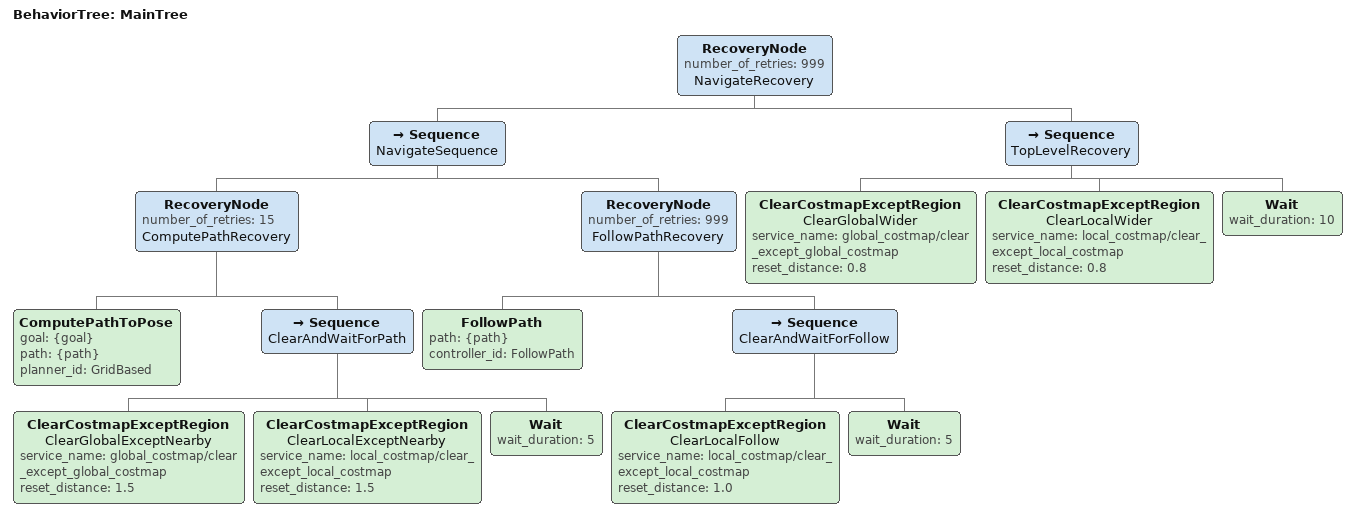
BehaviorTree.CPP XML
<root BTCPP_format="4" main_tree_to_execute="MainTree">
  <BehaviorTree ID="MainTree">
    <RecoveryNode number_of_retries="999" name="NavigateRecovery">
      <Sequence name="NavigateSequence">

        <!-- Step 1: Compute path (Route Server provides graph-constrained path) -->
        <RecoveryNode number_of_retries="15" name="ComputePathRecovery">
          <ComputePathToPose goal="{goal}" path="{path}" planner_id="GridBased"/>
          <Sequence name="ClearAndWaitForPath">
            <ClearCostmapExceptRegion name="ClearGlobalExceptNearby"
              service_name="global_costmap/clear_except_global_costmap"
              reset_distance="1.5"/>
            <ClearCostmapExceptRegion name="ClearLocalExceptNearby"
              service_name="local_costmap/clear_except_local_costmap"
              reset_distance="1.5"/>
            <Wait wait_duration="5"/>
          </Sequence>
        </RecoveryNode>

        <!-- Step 2: Follow the path strictly (no replanning while moving) -->
        <RecoveryNode number_of_retries="999" name="FollowPathRecovery">
          <FollowPath path="{path}" controller_id="FollowPath"/>
          <Sequence name="ClearAndWaitForFollow">
            <ClearCostmapExceptRegion name="ClearLocalFollow"
              service_name="local_costmap/clear_except_local_costmap"
              reset_distance="1.0"/>
            <Wait wait_duration="5"/>
          </Sequence>
        </RecoveryNode>

      </Sequence>

      <!-- Top-level recovery: wider clear but maintain 0.8m safety zone -->
      <Sequence name="TopLevelRecovery">
        <ClearCostmapExceptRegion name="ClearGlobalWider"
          service_name="global_costmap/clear_except_global_costmap"
          reset_distance="0.8"/>
        <ClearCostmapExceptRegion name="ClearLocalWider"
          service_name="local_costmap/clear_except_local_costmap"
          reset_distance="0.8"/>
        <Wait wait_duration="10"/>
      </Sequence>
    </RecoveryNode>
  </BehaviorTree>
</root>
